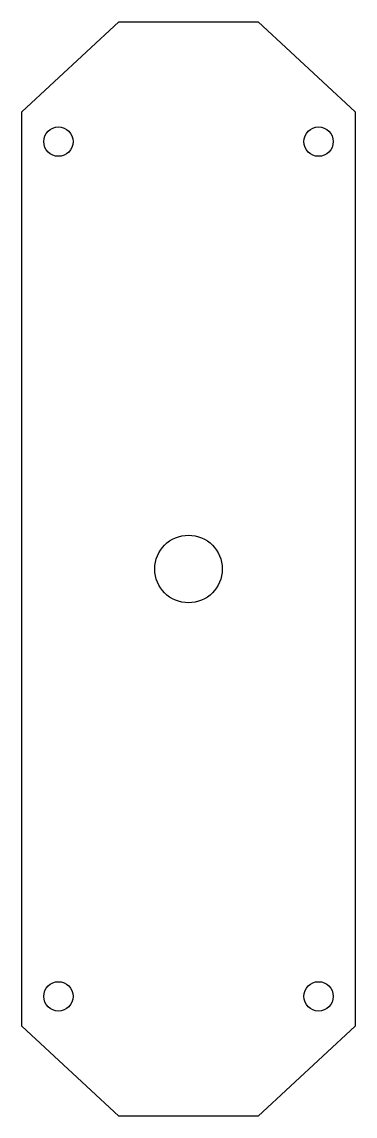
# Model space of a CAD drawing. Header units: metres. Extents: x -16 to 39, y -183 to 0.
import ezdxf

# ---------------------------------------------------------------- set-up
doc = ezdxf.new("R2010")
doc.units = ezdxf.units.M

msp = doc.modelspace()

# ---------------------------------------------------------------- linework, layer by layer
for p, q in [((-16.22, -15), (0, 0)), ((0, 0), (23.25, 0)), ((23.25, 0), (39.47, -15)), ((-16.22, -167.75), (-16.22, -15)), ((39.47, -15), (39.47, -167.75)), ((0, -182.75), (-16.22, -167.75)), ((39.47, -167.75), (23.25, -182.75)), ((23.25, -182.75), (0, -182.75))]:
    msp.add_line(p, q)
for centre, radius in [((-10.12, -20), 2.45), ((33.36, -20), 2.45), ((11.625, -91.375), 5.65), ((-10.12, -162.75), 2.45), ((33.36, -162.75), 2.45)]:
    msp.add_circle(centre, radius)

doc.saveas('drawing.dxf')
